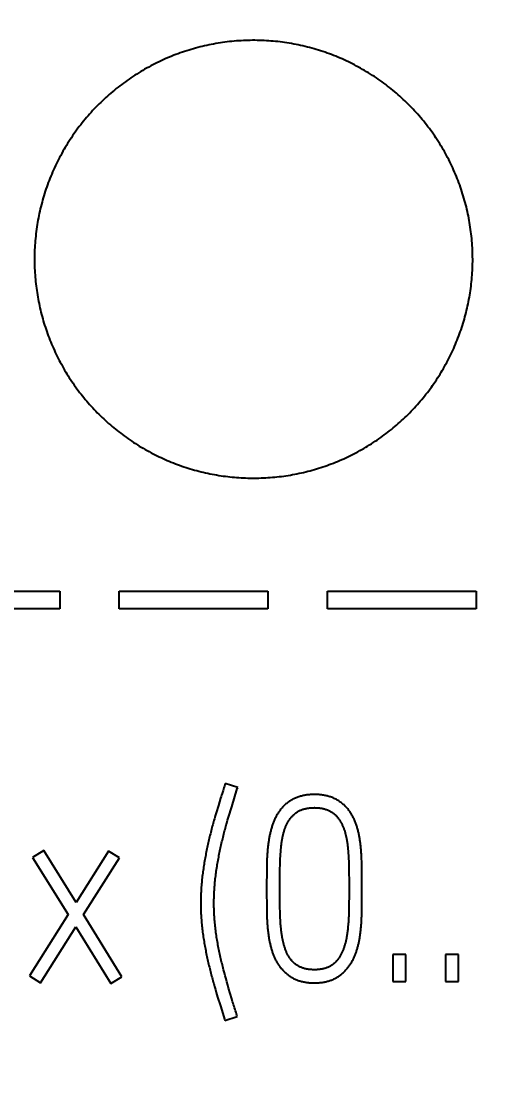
# Model space of a CAD drawing. Extents: x 0 to 420, y 0 to 297.
# Drawn here: x 121.36 to 125.72, y 157.36 to 167.11 of the extents above; entities that cross this region are included whole.
import ezdxf
from ezdxf.enums import TextEntityAlignment as Align

# ---------------------------------------------------------------- set-up
doc = ezdxf.new("R2010")
doc.units = 0
doc.header["$LTSCALE"] = 23.1
for name, color, linetype in [('10000_FRONT', 7, 'CONTINUOUS'), ('10100_DIM_FRONT', 7, 'CONTINUOUS'), ('10500_FRONT_LABELING', 7, 'CONTINUOUS')]:
    doc.layers.add(name, color=color, linetype=linetype)
doc.dimstyles.get("Standard").update_dxf_attribs({"dimtxt": 2.5, "dimasz": 2.5, "dimexe": 1.25, "dimexo": 0.625, "dimtad": 1, "dimcen": 2.5, "dimazin": 3, "dimtfac": 1, "dimtmove": 0, "dimatfit": 3})

# ---------------------------------------------------------------- blocks, each defined once
blk = doc.blocks.new('*D1')
at = {"layer": '10100_DIM_FRONT', "linetype": 'CONTINUOUS'}
for p, q in [((110.808052, 190.739389), (110.808052, 134.086548)), ((146.308052, 190.739389), (146.308052, 134.086548)), ((110.808052, 136.086548), (128.558052, 136.086548)), ((146.308052, 136.086548), (128.558052, 136.086548))]:
    blk.add_line(p, q, dxfattribs=at)
for points in [[(114.308052, 136.586548), (110.808052, 136.086548), (114.308052, 135.586548)], [(142.808052, 135.586548), (146.308052, 136.086548), (142.808052, 136.586548)]]:
    blk.add_solid(points, dxfattribs=at)
blk.add_text('35,5', height=3.5, dxfattribs=at).set_placement((124.727394, 136.961548), (134.227394, 136.961548), align=Align.FIT)

msp = doc.modelspace()

# ---------------------------------------------------------------- linework, layer by layer
at = {"layer": '10000_FRONT', "color": 7, "linetype": 'CONTINUOUS'}
for p, q in [((120.3504, 161.9064), (121.7088, 161.9064)), ((121.7088, 161.9064), (121.7088, 161.7461)), ((122.2511, 161.7461), (122.2511, 161.9064)), ((122.2511, 161.9064), (123.6096, 161.9064)), ((123.6096, 161.9064), (123.6096, 161.7461)), ((124.1518, 161.7461), (124.1518, 161.9064)), ((124.1518, 161.9064), (125.5103, 161.9064)), ((125.5103, 161.9064), (125.5103, 161.7461)), ((121.7088, 161.7461), (120.3504, 161.7461)), ((123.6096, 161.7461), (122.2511, 161.7461)), ((125.5103, 161.7461), (124.1518, 161.7461))]:
    msp.add_line(p, q, dxfattribs=at)
for points in [[(125.4781, 164.9404), (125.4779, 164.9615), (125.4776, 164.9827), (125.4771, 165.0037), (125.4763, 165.0248), (125.4753, 165.0458), (125.474, 165.0667), (125.4726, 165.0877), (125.4709, 165.1086), (125.4691, 165.1294), (125.467, 165.1502), (125.4647, 165.171), (125.4622, 165.1918), (125.4594, 165.2125), (125.4565, 165.2332), (125.4533, 165.2538), (125.45, 165.2744), (125.4464, 165.295), (125.4426, 165.3155), (125.4385, 165.336), (125.4343, 165.3564), (125.4299, 165.3768), (125.4252, 165.3972), (125.4203, 165.4176), (125.4152, 165.4379), (125.4099, 165.4582), (125.4044, 165.4784), (125.3986, 165.4986), (125.3926, 165.5187), (125.3864, 165.5389), (125.38, 165.559), (125.3734, 165.579), (125.3665, 165.599), (125.3594, 165.619), (125.3522, 165.6388), (125.3447, 165.6585), (125.337, 165.6782), (125.3291, 165.6977), (125.3211, 165.7171), (125.3128, 165.7364), (125.3044, 165.7556), (125.2957, 165.7747), (125.2869, 165.7937), (125.2778, 165.8126), (125.2686, 165.8313), (125.2592, 165.85), (125.2496, 165.8685), (125.2398, 165.887), (125.2298, 165.9054), (125.2197, 165.9236), (125.2093, 165.9417), (125.1987, 165.9598), (125.188, 165.9777), (125.1771, 165.9955), (125.1659, 166.0133), (125.1546, 166.0309), (125.1431, 166.0484), (125.1314, 166.0658), (125.1195, 166.0831), (125.1074, 166.1002), (125.0951, 166.1173), (125.0826, 166.1343), (125.0699, 166.1512), (125.0571, 166.1679), (125.044, 166.1846), (125.0307, 166.2011), (125.0173, 166.2174), (125.0037, 166.2336), (124.99, 166.2496), (124.9761, 166.2655), (124.9621, 166.2812), (124.9479, 166.2967), (124.9336, 166.312), (124.9191, 166.3272), (124.9045, 166.3423), (124.8897, 166.3571), (124.8748, 166.3718), (124.8598, 166.3864), (124.8446, 166.4007), (124.8293, 166.4149), (124.8138, 166.429), (124.7981, 166.4429), (124.7824, 166.4566), (124.7664, 166.4702), (124.7504, 166.4835), (124.7341, 166.4968), (124.7178, 166.5098), (124.7013, 166.5227), (124.6846, 166.5355), (124.6678, 166.548), (124.6509, 166.5604), (124.6338, 166.5727), (124.6165, 166.5848), (124.5991, 166.5967), (124.5816, 166.6084), (124.5639, 166.62), (124.546, 166.6314), (124.528, 166.6426), (124.5099, 166.6536), (124.4918, 166.6644), (124.4735, 166.675), (124.4551, 166.6854), (124.4367, 166.6956), (124.4182, 166.7056), (124.3996, 166.7154), (124.3809, 166.725), (124.3621, 166.7344), (124.3432, 166.7435), (124.3243, 166.7525), (124.3053, 166.7613), (124.2862, 166.7699), (124.267, 166.7782), (124.2477, 166.7864), (124.2283, 166.7943), (124.2089, 166.8021), (124.1894, 166.8096), (124.1698, 166.817), (124.1501, 166.8241), (124.1303, 166.8311), (124.1105, 166.8378), (124.0905, 166.8443), (124.0705, 166.8507), (124.0504, 166.8568), (124.0302, 166.8627), (124.0099, 166.8684), (123.9895, 166.8739), (123.9691, 166.8792), (123.9486, 166.8843), (123.9279, 166.8891), (123.9072, 166.8938), (123.8865, 166.8982), (123.8657, 166.9025), (123.845, 166.9064), (123.8242, 166.9102), (123.8034, 166.9137), (123.7826, 166.917), (123.7618, 166.9201), (123.741, 166.923), (123.7202, 166.9256), (123.6993, 166.9281), (123.6785, 166.9303), (123.6576, 166.9323), (123.6367, 166.934), (123.6159, 166.9356), (123.595, 166.9369), (123.5741, 166.9381), (123.5531, 166.939), (123.5322, 166.9396), (123.5113, 166.9401), (123.4903, 166.9404), (123.4694, 166.9404), (123.4484, 166.9402), (123.4274, 166.9398), (123.4064, 166.9391), (123.3854, 166.9383), (123.3644, 166.9372), (123.3434, 166.9359), (123.3223, 166.9343), (123.3013, 166.9326), (123.2802, 166.9306), (123.2591, 166.9284), (123.2381, 166.926), (123.217, 166.9233), (123.196, 166.9204), (123.1751, 166.9173), (123.1542, 166.914), (123.1335, 166.9105), (123.1127, 166.9067), (123.0921, 166.9028), (123.0715, 166.8986), (123.0509, 166.8942), (123.0305, 166.8897), (123.01, 166.8849), (122.9897, 166.8798), (122.9694, 166.8746), (122.9492, 166.8692), (122.929, 166.8635), (122.9089, 166.8577), (122.8889, 166.8516), (122.8689, 166.8454), (122.849, 166.8389), (122.8292, 166.8322), (122.8094, 166.8253), (122.7896, 166.8182), (122.77, 166.8108), (122.7504, 166.8033), (122.7308, 166.7956), (122.7114, 166.7876), (122.692, 166.7794), (122.6726, 166.771), (122.6533, 166.7624), (122.6341, 166.7536), (122.6149, 166.7445), (122.5959, 166.7353), (122.5769, 166.7258), (122.558, 166.7162), (122.5393, 166.7064), (122.5207, 166.6964), (122.5023, 166.6862), (122.484, 166.6758)], [(122.484, 166.6758), (122.4658, 166.6653), (122.4477, 166.6545), (122.4298, 166.6436), (122.412, 166.6326), (122.3943, 166.6213), (122.3768, 166.6099), (122.3593, 166.5982), (122.342, 166.5864), (122.3249, 166.5745), (122.3079, 166.5623), (122.291, 166.55), (122.2742, 166.5375), (122.2575, 166.5248), (122.241, 166.5119), (122.2246, 166.4989), (122.2084, 166.4857), (122.1922, 166.4723), (122.1762, 166.4587), (122.1603, 166.445), (122.1446, 166.431), (122.129, 166.4169), (122.1135, 166.4026), (122.0982, 166.3881), (122.0829, 166.3735), (122.0679, 166.3586), (122.0529, 166.3436), (122.0381, 166.3284), (122.0235, 166.3131), (122.0091, 166.2977), (121.9949, 166.2821), (121.9809, 166.2664), (121.967, 166.2506), (121.9533, 166.2346), (121.9398, 166.2185), (121.9265, 166.2023), (121.9134, 166.186), (121.9004, 166.1696), (121.8876, 166.153), (121.875, 166.1363), (121.8626, 166.1195), (121.8504, 166.1025), (121.8383, 166.0855), (121.8264, 166.0683), (121.8147, 166.0509), (121.8032, 166.0335), (121.7919, 166.0159), (121.7807, 165.9982), (121.7697, 165.9804), (121.7589, 165.9624), (121.7483, 165.9444), (121.7378, 165.9262), (121.7276, 165.9078), (121.7175, 165.8894), (121.7076, 165.8708), (121.6979, 165.8521), (121.6884, 165.8332), (121.6791, 165.8143), (121.6699, 165.7952), (121.661, 165.776), (121.6522, 165.7567), (121.6437, 165.7374), (121.6354, 165.718), (121.6274, 165.6986), (121.6195, 165.6791), (121.6118, 165.6596), (121.6044, 165.64), (121.5972, 165.6203), (121.5902, 165.6005), (121.5834, 165.5808), (121.5768, 165.5609), (121.5704, 165.541), (121.5642, 165.521), (121.5583, 165.501), (121.5525, 165.4809), (121.547, 165.4608), (121.5416, 165.4406), (121.5365, 165.4203), (121.5316, 165.4), (121.5269, 165.3797), (121.5224, 165.3592), (121.5181, 165.3387), (121.5141, 165.3182), (121.5102, 165.2976), (121.5066, 165.2769), (121.5031, 165.2562), (121.4999, 165.2354), (121.4969, 165.2145), (121.4941, 165.1936), (121.4916, 165.1726), (121.4892, 165.1516), (121.4871, 165.1305), (121.4852, 165.1095), (121.4835, 165.0884), (121.4821, 165.0673), (121.4808, 165.0461), (121.4798, 165.025), (121.4791, 165.0039), (121.4785, 164.9827), (121.4782, 164.9616), (121.4781, 164.9404)], [(121.4781, 164.9404), (121.4782, 164.9198), (121.4785, 164.8992), (121.479, 164.8787), (121.4798, 164.8582), (121.4807, 164.8377), (121.4819, 164.8173), (121.4832, 164.7969), (121.4848, 164.7765), (121.4866, 164.7562), (121.4886, 164.7359), (121.4907, 164.7157), (121.4931, 164.6955), (121.4957, 164.6753), (121.4985, 164.6551), (121.5015, 164.635), (121.5047, 164.6149), (121.5081, 164.5949), (121.5117, 164.5749), (121.5156, 164.5549), (121.5196, 164.535), (121.5238, 164.5151), (121.5282, 164.4952), (121.5329, 164.4754), (121.5377, 164.4556), (121.5427, 164.4358), (121.548, 164.4161), (121.5534, 164.3964), (121.5591, 164.3767), (121.565, 164.3571), (121.5711, 164.3375), (121.5774, 164.3179), (121.5839, 164.2984), (121.5906, 164.2789), (121.5975, 164.2595), (121.6046, 164.2402), (121.6119, 164.221), (121.6194, 164.2019), (121.6271, 164.1829), (121.6349, 164.164), (121.643, 164.1452), (121.6512, 164.1265), (121.6596, 164.1079), (121.6682, 164.0894), (121.6769, 164.071), (121.6859, 164.0527), (121.695, 164.0345), (121.7043, 164.0164), (121.7138, 163.9984), (121.7235, 163.9805), (121.7334, 163.9627), (121.7434, 163.945), (121.7536, 163.9274), (121.764, 163.9099), (121.7746, 163.8925), (121.7853, 163.8752), (121.7963, 163.858), (121.8074, 163.8409), (121.8187, 163.8239), (121.8302, 163.807), (121.8419, 163.7902), (121.8537, 163.7736), (121.8657, 163.757), (121.878, 163.7405), (121.8904, 163.7241), (121.903, 163.7078), (121.9158, 163.6916), (121.9287, 163.6756), (121.9419, 163.6597), (121.9551, 163.644), (121.9685, 163.6284), (121.982, 163.613), (121.9957, 163.5977), (122.0095, 163.5826), (122.0235, 163.5677), (122.0376, 163.5529), (122.0518, 163.5383), (122.0662, 163.5238), (122.0807, 163.5095), (122.0954, 163.4953), (122.1102, 163.4813), (122.1251, 163.4675), (122.1401, 163.4538), (122.1553, 163.4402), (122.1707, 163.4268), (122.1862, 163.4136), (122.2018, 163.4005), (122.2175, 163.3876), (122.2334, 163.3748), (122.2495, 163.3622), (122.2656, 163.3498), (122.282, 163.3375), (122.2984, 163.3253), (122.315, 163.3133), (122.3317, 163.3015), (122.3486, 163.2898), (122.3656, 163.2783), (122.3828, 163.267), (122.4001, 163.2558), (122.4175, 163.2448), (122.4351, 163.2339), (122.4527, 163.2232), (122.4705, 163.2128), (122.4883, 163.2025), (122.5062, 163.1924), (122.5242, 163.1826), (122.5423, 163.1729), (122.5604, 163.1634), (122.5786, 163.1541), (122.5969, 163.145), (122.6153, 163.1361), (122.6337, 163.1274), (122.6523, 163.1188), (122.6709, 163.1105), (122.6896, 163.1024), (122.7084, 163.0944), (122.7272, 163.0867), (122.7461, 163.0791), (122.7652, 163.0718), (122.7842, 163.0646), (122.8034, 163.0576), (122.8227, 163.0508), (122.842, 163.0442), (122.8614, 163.0378), (122.8809, 163.0316), (122.9004, 163.0256), (122.9201, 163.0198), (122.9398, 163.0142), (122.9596, 163.0087), (122.9795, 163.0035), (122.9995, 162.9985), (123.0195, 162.9937), (123.0397, 162.989), (123.0599, 162.9846), (123.0801, 162.9804), (123.1003, 162.9764), (123.1205, 162.9726), (123.1408, 162.969), (123.161, 162.9657), (123.1813, 162.9626), (123.2016, 162.9596), (123.2218, 162.9569), (123.2421, 162.9544), (123.2624, 162.9521), (123.2827, 162.95), (123.3031, 162.9481), (123.3234, 162.9464), (123.3438, 162.9449), (123.3641, 162.9437), (123.3845, 162.9426), (123.4049, 162.9417), (123.4252, 162.9411), (123.4456, 162.9407), (123.466, 162.9404), (123.4865, 162.9404), (123.5069, 162.9406), (123.5273, 162.941), (123.5478, 162.9416), (123.5683, 162.9424), (123.5887, 162.9434), (123.6092, 162.9447), (123.6297, 162.9461), (123.6502, 162.9478), (123.6707, 162.9497), (123.6912, 162.9518), (123.7118, 162.9541), (123.7323, 162.9566), (123.7528, 162.9593), (123.7732, 162.9623), (123.7935, 162.9654), (123.8138, 162.9688), (123.834, 162.9723), (123.8541, 162.9761), (123.8742, 162.98), (123.8943, 162.9842), (123.9143, 162.9885), (123.9342, 162.9931), (123.954, 162.9979), (123.9738, 163.0028), (123.9936, 163.008), (124.0132, 163.0133), (124.0329, 163.0189), (124.0524, 163.0246), (124.0719, 163.0306), (124.0914, 163.0368), (124.1108, 163.0431), (124.1301, 163.0497), (124.1494, 163.0564), (124.1686, 163.0634), (124.1877, 163.0705), (124.2068, 163.0779), (124.2258, 163.0854), (124.2448, 163.0932), (124.2637, 163.1012), (124.2825, 163.1093), (124.3013, 163.1177), (124.3201, 163.1263), (124.3387, 163.1351), (124.3573, 163.144), (124.3758, 163.1532)], [(124.3758, 163.1532), (124.3942, 163.1626), (124.4125, 163.1721), (124.4306, 163.1818), (124.4486, 163.1917), (124.4665, 163.2017), (124.4842, 163.2119), (124.5019, 163.2223), (124.5194, 163.2329), (124.5368, 163.2436), (124.554, 163.2545), (124.5712, 163.2656), (124.5882, 163.2768), (124.6051, 163.2882), (124.6219, 163.2998), (124.6386, 163.3115), (124.6551, 163.3234), (124.6715, 163.3355), (124.6878, 163.3477), (124.704, 163.3601), (124.72, 163.3727), (124.7359, 163.3855), (124.7517, 163.3984), (124.7674, 163.4115), (124.783, 163.4247), (124.7984, 163.4381), (124.8137, 163.4517), (124.8289, 163.4655), (124.844, 163.4795), (124.8589, 163.4936), (124.8737, 163.5079), (124.8884, 163.5223), (124.903, 163.537), (124.9174, 163.5517), (124.9316, 163.5666), (124.9456, 163.5817), (124.9595, 163.5968), (124.9732, 163.6121), (124.9867, 163.6275), (125.0001, 163.643), (125.0133, 163.6586), (125.0263, 163.6744), (125.0391, 163.6902), (125.0518, 163.7062), (125.0643, 163.7223), (125.0766, 163.7385), (125.0888, 163.7549), (125.1008, 163.7713), (125.1126, 163.7879), (125.1242, 163.8046), (125.1357, 163.8214), (125.147, 163.8383), (125.1582, 163.8554), (125.1691, 163.8725), (125.1799, 163.8898), (125.1906, 163.9072), (125.201, 163.9248), (125.2113, 163.9424), (125.2214, 163.9602), (125.2313, 163.9781), (125.2411, 163.9961), (125.2507, 164.0142), (125.2601, 164.0324), (125.2694, 164.0508), (125.2784, 164.0693), (125.2873, 164.0879), (125.296, 164.1066), (125.3045, 164.1254), (125.3127, 164.1442), (125.3208, 164.163), (125.3287, 164.182), (125.3363, 164.2009), (125.3438, 164.22), (125.3511, 164.2391), (125.3581, 164.2582), (125.365, 164.2774), (125.3716, 164.2967), (125.3781, 164.316), (125.3843, 164.3354), (125.3904, 164.3548), (125.3962, 164.3743), (125.4019, 164.3938), (125.4074, 164.4134), (125.4126, 164.4331), (125.4177, 164.4528), (125.4226, 164.4726), (125.4272, 164.4924), (125.4317, 164.5123), (125.436, 164.5322), (125.44, 164.5522), (125.4439, 164.5722), (125.4475, 164.5923), (125.451, 164.6125), (125.4543, 164.6327), (125.4573, 164.653), (125.4602, 164.6733), (125.4628, 164.6937), (125.4652, 164.7141), (125.4675, 164.7346), (125.4695, 164.7552), (125.4713, 164.7757), (125.4729, 164.7962), (125.4743, 164.8168), (125.4754, 164.8374), (125.4764, 164.8579), (125.4771, 164.8785), (125.4776, 164.8991), (125.478, 164.9198), (125.4781, 164.9404)]]:
    msp.add_lwpolyline(points, dxfattribs=at)
at = {"layer": '10500_FRONT_LABELING', "color": 7, "linetype": 'CONTINUOUS'}
for p, q in [((123.2178, 160.1489), (123.2154, 160.1394)), ((123.3333, 160.1135), (123.2178, 160.1489)), ((123.2785, 159.9384), (123.3286, 160.1041)), ((123.3286, 160.1041), (123.3333, 160.1135)), ((123.1571, 159.9496), (123.1365, 159.8818)), ((123.2701, 159.9108), (123.2785, 159.9384)), ((123.1365, 159.8818), (123.1283, 159.8546)), ((123.2413, 159.8141), (123.2494, 159.8418)), ((123.2494, 159.8418), (123.2577, 159.8694)), ((123.2577, 159.8694), (123.2701, 159.9108)), ((123.2333, 159.7865), (123.2413, 159.8141)), ((121.5626, 159.5382), (121.4612, 159.4745)), ((121.8573, 159.0642), (121.5626, 159.5382)), ((122.1544, 159.5335), (121.8573, 159.0642)), ((122.2534, 159.4698), (122.1544, 159.5335)), ((123.7255, 159.523), (123.7266, 159.5361)), ((123.7266, 159.5361), (123.7277, 159.5492)), ((124.3379, 159.565), (124.3392, 159.5518)), ((124.3392, 159.5518), (124.3404, 159.5387)), ((124.3404, 159.5387), (124.3415, 159.5255)), ((121.4612, 159.4745), (121.7866, 158.9534)), ((121.9257, 158.9534), (122.2534, 159.4698)), ((123.6, 159.4439), (123.5996, 159.4272)), ((123.6006, 159.4607), (123.6, 159.4439)), ((123.7205, 159.4311), (123.721, 159.4442)), ((123.721, 159.4442), (123.7215, 159.4574)), ((123.7215, 159.4574), (123.7221, 159.4705)), ((123.7221, 159.4705), (123.7228, 159.4836)), ((123.7228, 159.4836), (123.7236, 159.4967)), ((123.7236, 159.4967), (123.7245, 159.5099)), ((123.7245, 159.5099), (123.7255, 159.523)), ((124.3415, 159.5255), (124.3425, 159.5123)), ((124.3425, 159.5123), (124.3434, 159.4991)), ((124.3434, 159.4991), (124.3442, 159.4859)), ((124.3442, 159.4859), (124.3449, 159.4727)), ((124.3449, 159.4727), (124.3456, 159.4595)), ((124.3456, 159.4595), (124.3461, 159.4462)), ((124.3461, 159.4462), (124.3466, 159.433)), ((124.4643, 159.4582), (124.4637, 159.4748)), ((124.4648, 159.4416), (124.4643, 159.4582)), ((124.4653, 159.4251), (124.4648, 159.4416)), ((123.5987, 159.3769), (123.5979, 159.3099)), ((123.5992, 159.4104), (123.5987, 159.3769)), ((123.5996, 159.4272), (123.5992, 159.4104)), ((123.7183, 159.3194), (123.7188, 159.3522)), ((123.7188, 159.3522), (123.7192, 159.3785)), ((123.7192, 159.3785), (123.7196, 159.3982)), ((123.7196, 159.3982), (123.7201, 159.418)), ((123.7201, 159.418), (123.7205, 159.4311)), ((124.3466, 159.433), (124.3472, 159.4131)), ((124.3472, 159.4131), (124.3477, 159.3932)), ((124.3477, 159.3932), (124.3481, 159.3734)), ((124.3481, 159.3734), (124.3485, 159.3468)), ((124.3485, 159.3468), (124.3489, 159.3137)), ((124.4658, 159.4002), (124.4653, 159.4251)), ((124.4663, 159.367), (124.4658, 159.4002)), ((124.4671, 159.2923), (124.4663, 159.367)), ((123.5975, 159.2513), (123.5974, 159.1751)), ((123.5979, 159.3099), (123.5975, 159.2513)), ((123.7177, 159.2339), (123.7178, 159.2602)), ((123.7178, 159.2602), (123.718, 159.2865)), ((123.718, 159.2865), (123.7183, 159.3194)), ((124.3489, 159.3137), (124.3492, 159.2872)), ((124.3492, 159.2872), (124.3494, 159.2607)), ((124.3494, 159.2607), (124.3495, 159.2341)), ((124.4674, 159.2342), (124.4671, 159.2923)), ((123.5974, 159.1751), (123.5975, 159.1205)), ((123.7176, 159.201), (123.7177, 159.2339)), ((123.7177, 159.148), (123.7176, 159.201)), ((123.7178, 159.121), (123.7177, 159.148)), ((124.3495, 159.1547), (124.3494, 159.1275)), ((124.3495, 159.2341), (124.3495, 159.2076)), ((124.3495, 159.2076), (124.3495, 159.1547)), ((124.4673, 159.1279), (124.4674, 159.201)), ((124.4674, 159.201), (124.4674, 159.2342)), ((123.5975, 159.1205), (123.5979, 159.0659)), ((123.5979, 159.0659), (123.5986, 159.0036)), ((123.718, 159.094), (123.7178, 159.121)), ((123.7183, 159.0669), (123.718, 159.094)), ((123.7187, 159.0332), (123.7183, 159.0669)), ((124.349, 159.0732), (124.3486, 159.0392)), ((124.3492, 159.1004), (124.349, 159.0732)), ((124.3494, 159.1275), (124.3492, 159.1004)), ((124.4663, 159.0101), (124.467, 159.0729)), ((124.467, 159.0729), (124.4673, 159.1279)), ((121.7866, 158.9534), (121.4329, 158.3923)), ((122.277, 158.3852), (121.9257, 158.9534)), ((123.5986, 159.0036), (123.5991, 158.9724)), ((123.5991, 158.9724), (123.5996, 158.9491)), ((123.5996, 158.9491), (123.6, 158.9335)), ((123.7191, 159.0062), (123.7187, 159.0332)), ((123.7195, 158.9859), (123.7191, 159.0062)), ((123.72, 158.9657), (123.7195, 158.9859)), ((124.3467, 158.951), (124.3462, 158.9374)), ((124.3478, 158.9917), (124.3473, 158.9714)), ((124.3481, 159.0121), (124.3478, 158.9917)), ((124.3486, 159.0392), (124.3481, 159.0121)), ((124.4649, 158.9395), (124.4653, 158.9552)), ((124.4653, 158.9552), (124.4658, 158.9787)), ((124.4658, 158.9787), (124.4663, 159.0101)), ((123.6, 158.9335), (123.6006, 158.9179)), ((123.6006, 158.9179), (123.6012, 158.9024)), ((123.7212, 158.9319), (123.7207, 158.9454)), ((123.7218, 158.9184), (123.7212, 158.9319)), ((123.7225, 158.905), (123.7218, 158.9184)), ((123.7233, 158.8915), (123.7225, 158.905)), ((123.7243, 158.878), (123.7233, 158.8915)), ((123.7253, 158.8646), (123.7243, 158.878)), ((123.7265, 158.8511), (123.7253, 158.8646)), ((123.7277, 158.8377), (123.7265, 158.8511)), ((124.3411, 158.8561), (124.3399, 158.8426)), ((124.3423, 158.8697), (124.3411, 158.8561)), ((124.3433, 158.8832), (124.3423, 158.8697)), ((124.3442, 158.8968), (124.3433, 158.8832)), ((124.3449, 158.9103), (124.3442, 158.8968)), ((124.3456, 158.9239), (124.3449, 158.9103)), ((124.3462, 158.9374), (124.3456, 158.9239)), ((124.4645, 158.9238), (124.4649, 158.9395)), ((121.5343, 158.3286), (121.8549, 158.8403)), ((121.8549, 158.8403), (122.1756, 158.3239)), ((123.7291, 158.8242), (123.7277, 158.8377)), ((124.748, 158.588), (124.748, 158.3404)), ((124.8683, 158.588), (124.748, 158.588)), ((124.8683, 158.3404), (124.8683, 158.588)), ((125.229, 158.588), (125.229, 158.3404)), ((125.3493, 158.588), (125.229, 158.588)), ((125.3493, 158.3404), (125.3493, 158.588)), ((121.4329, 158.3923), (121.5343, 158.3286)), ((122.1756, 158.3239), (122.277, 158.3852)), ((123.2115, 158.4209), (123.2042, 158.449)), ((123.2189, 158.3929), (123.2115, 158.4209)), ((123.2265, 158.3649), (123.2189, 158.3929)), ((123.2342, 158.337), (123.2265, 158.3649)), ((123.1298, 158.2675), (123.1379, 158.2403)), ((123.242, 158.3091), (123.2342, 158.337)), ((123.25, 158.2812), (123.242, 158.3091)), ((123.2787, 158.1838), (123.25, 158.2812)), ((124.748, 158.3404), (124.8683, 158.3404)), ((125.229, 158.3404), (125.3493, 158.3404)), ((123.1379, 158.2403), (123.1502, 158.1995)), ((123.1502, 158.1995), (123.1751, 158.1181)), ((123.287, 158.156), (123.2787, 158.1838)), ((123.1751, 158.1181), (123.1961, 158.0503)), ((123.1961, 158.0503), (123.2131, 157.9961)), ((123.2131, 157.9961), (123.2154, 157.9844)), ((123.2154, 157.9844), (123.3286, 158.0221)), ((123.3286, 158.0221), (123.3262, 158.0315))]:
    msp.add_line(p, q, dxfattribs=at)
for points in [[(123.2154, 160.1394), (123.2118, 160.1257), (123.2078, 160.1121), (123.2036, 160.0985), (123.1993, 160.085), (123.1904, 160.0581)], [(123.1904, 160.0581), (123.1861, 160.0446), (123.1818, 160.031), (123.1776, 160.0175), (123.1571, 159.9496)], [(124.4637, 159.4748), (124.4633, 159.483), (124.4629, 159.4913), (124.4625, 159.4996), (124.462, 159.5079), (124.4614, 159.5161), (124.4609, 159.5244), (124.4603, 159.5326), (124.4596, 159.5409), (124.4589, 159.5491), (124.4582, 159.5574), (124.4574, 159.5656), (124.4566, 159.5739), (124.4557, 159.5821), (124.4548, 159.5904), (124.4538, 159.5986), (124.4528, 159.6068), (124.4517, 159.615), (124.4506, 159.6233), (124.4494, 159.6315), (124.4482, 159.6397), (124.4469, 159.6479), (124.4455, 159.6561), (124.444, 159.6643), (124.4425, 159.6725), (124.4409, 159.6807), (124.4392, 159.6888), (124.4374, 159.697), (124.4356, 159.7052), (124.4336, 159.7133), (124.4315, 159.7215), (124.4294, 159.7296), (124.4271, 159.7378), (124.4248, 159.7459), (124.4224, 159.7539), (124.4198, 159.762), (124.4172, 159.77), (124.4145, 159.778), (124.4117, 159.7859), (124.4088, 159.7938), (124.4057, 159.8016), (124.4026, 159.8094), (124.3993, 159.8171), (124.3958, 159.8248), (124.3923, 159.8324), (124.3886, 159.84), (124.3847, 159.8475), (124.3807, 159.8549), (124.3765, 159.8622), (124.3722, 159.8695), (124.3677, 159.8767), (124.363, 159.8838), (124.3583, 159.8908), (124.3534, 159.8976), (124.3484, 159.9043), (124.3432, 159.911), (124.3379, 159.9175), (124.3325, 159.9239), (124.327, 159.9302), (124.3213, 159.9363), (124.3155, 159.9424), (124.3096, 159.9483), (124.3035, 159.954), (124.2972, 159.9597), (124.2908, 159.9652), (124.2843, 159.9706), (124.2776, 159.9759), (124.2708, 159.9809), (124.2638, 159.9858), (124.2568, 159.9905), (124.2497, 159.9951), (124.2425, 159.9994), (124.2352, 160.0035), (124.2278, 160.0074), (124.2203, 160.0112), (124.2127, 160.0147), (124.205, 160.0181), (124.1972, 160.0213), (124.1894, 160.0243), (124.1814, 160.0271), (124.1734, 160.0297), (124.1653, 160.0322), (124.1571, 160.0345), (124.1488, 160.0367), (124.1406, 160.0386), (124.1323, 160.0404), (124.124, 160.042), (124.1157, 160.0435), (124.1074, 160.0447), (124.0991, 160.0459), (124.0907, 160.0468), (124.0824, 160.0477), (124.074, 160.0484), (124.0656, 160.0489), (124.0572, 160.0493), (124.0488, 160.0496), (124.0403, 160.0498), (124.0319, 160.0498), (124.0234, 160.0497), (124.015, 160.0495), (124.0065, 160.0492), (123.998, 160.0487), (123.9896, 160.0481), (123.9812, 160.0473), (123.9728, 160.0464), (123.9645, 160.0454), (123.9561, 160.0442), (123.9479, 160.0429), (123.9397, 160.0414), (123.9315, 160.0397), (123.9233, 160.0379), (123.9152, 160.0359), (123.9071, 160.0337), (123.8991, 160.0314), (123.8911, 160.0289), (123.8831, 160.0262), (123.8752, 160.0233), (123.8674, 160.0202), (123.8596, 160.017), (123.8518, 160.0135), (123.8441, 160.0098), (123.8365, 160.0059), (123.8291, 160.0019), (123.8218, 159.9977), (123.8146, 159.9933), (123.8075, 159.9887), (123.8006, 159.9839), (123.7938, 159.979), (123.7871, 159.9739), (123.7805, 159.9687), (123.774, 159.9633), (123.7677, 159.9577), (123.7615, 159.952), (123.7553, 159.9461), (123.7494, 159.94), (123.7435, 159.9338), (123.7378, 159.9276), (123.7323, 159.9212), (123.7269, 159.9147), (123.7217, 159.9081), (123.7165, 159.9014), (123.7116, 159.8946), (123.7067, 159.8877), (123.702, 159.8807), (123.6975, 159.8736), (123.693, 159.8664), (123.6888, 159.859), (123.6847, 159.8516), (123.6807, 159.8441), (123.6769, 159.8365), (123.6732, 159.8289), (123.6697, 159.8212), (123.6664, 159.8135), (123.6631, 159.8058), (123.66, 159.798), (123.657, 159.7901), (123.6541, 159.7823), (123.6513, 159.7744), (123.6487, 159.7664), (123.6461, 159.7585), (123.6436, 159.7505), (123.6412, 159.7424), (123.6388, 159.7344), (123.6366, 159.7263), (123.6344, 159.7182), (123.6323, 159.7101), (123.6303, 159.7019)], [(123.7277, 159.5492), (123.729, 159.5623), (123.7297, 159.5689), (123.7304, 159.5754), (123.7311, 159.582), (123.7319, 159.5885), (123.7327, 159.595), (123.7335, 159.6016), (123.7344, 159.6081), (123.7354, 159.6146), (123.7363, 159.6212), (123.7374, 159.6277), (123.7384, 159.6341), (123.7396, 159.6406), (123.7407, 159.6471), (123.742, 159.6535), (123.7433, 159.6599), (123.7446, 159.6663), (123.7461, 159.6727), (123.7475, 159.6791), (123.7491, 159.6854), (123.7507, 159.6917), (123.7523, 159.6981), (123.7541, 159.7043), (123.7559, 159.7106), (123.7577, 159.7169), (123.7597, 159.7231), (123.7617, 159.7293), (123.7638, 159.7355), (123.766, 159.7417), (123.7682, 159.7478), (123.7706, 159.7539), (123.7731, 159.76), (123.7757, 159.766), (123.7784, 159.772), (123.7812, 159.778), (123.7842, 159.7839), (123.7872, 159.7898), (123.7905, 159.7956), (123.7938, 159.8014), (123.7973, 159.8071), (123.8009, 159.8128), (123.8046, 159.8183), (123.8084, 159.8238), (123.8123, 159.8291), (123.8164, 159.8344), (123.8205, 159.8396), (123.8248, 159.8447), (123.8292, 159.8497), (123.8338, 159.8546), (123.8384, 159.8594), (123.8432, 159.8641), (123.8481, 159.8686), (123.8532, 159.873), (123.8583, 159.8773), (123.8635, 159.8814), (123.8689, 159.8854), (123.8744, 159.8891), (123.8799, 159.8927), (123.8856, 159.8962), (123.8915, 159.8994), (123.8974, 159.9025), (123.9035, 159.9053), (123.9097, 159.908), (123.9159, 159.9105), (123.9222, 159.9128), (123.9285, 159.9149), (123.9349, 159.9168), (123.9413, 159.9186), (123.9478, 159.9202), (123.9542, 159.9217), (123.9608, 159.9231), (123.9673, 159.9243), (123.9739, 159.9253), (123.9805, 159.9263), (123.9872, 159.9271), (123.9939, 159.9278), (124.0005, 159.9284), (124.0072, 159.9288), (124.0139, 159.9292), (124.0205, 159.9294), (124.0272, 159.9295), (124.0338, 159.9296), (124.0405, 159.9295), (124.0471, 159.9294), (124.0537, 159.9291), (124.0604, 159.9287), (124.067, 159.9283), (124.0736, 159.9277), (124.0802, 159.927), (124.0867, 159.9261), (124.0933, 159.9252), (124.0999, 159.9241), (124.1064, 159.9228), (124.1129, 159.9215), (124.1195, 159.9199), (124.126, 159.9182), (124.1325, 159.9164), (124.1389, 159.9143), (124.1452, 159.9122), (124.1515, 159.9098), (124.1577, 159.9073), (124.1638, 159.9046), (124.1699, 159.9018), (124.1758, 159.8988), (124.1817, 159.8956), (124.1875, 159.8922), (124.1932, 159.8886), (124.1988, 159.8848), (124.2042, 159.8808), (124.2095, 159.8767), (124.2147, 159.8725), (124.2197, 159.8681), (124.2245, 159.8635), (124.2292, 159.8588), (124.2338, 159.8539), (124.2382, 159.8489), (124.2425, 159.8438), (124.2467, 159.8385), (124.2507, 159.8332), (124.2546, 159.8277), (124.2585, 159.8222), (124.2622, 159.8167), (124.2659, 159.8111), (124.2694, 159.8054), (124.2728, 159.7997), (124.2761, 159.7939), (124.2792, 159.7881), (124.2823, 159.7822), (124.2853, 159.7763), (124.2881, 159.7703), (124.2909, 159.7642), (124.2935, 159.7581), (124.2961, 159.7519), (124.2985, 159.7457), (124.3009, 159.7395), (124.3032, 159.7332), (124.3054, 159.7269), (124.3075, 159.7205), (124.3096, 159.7142), (124.3115, 159.7078), (124.3134, 159.7014), (124.3152, 159.695), (124.3169, 159.6885), (124.3186, 159.6821), (124.3202, 159.6757)], [(123.1283, 159.8546), (123.1243, 159.841), (123.1204, 159.8274), (123.1165, 159.8137), (123.1126, 159.8001), (123.1088, 159.7865), (123.105, 159.7728), (123.1013, 159.7591), (123.0977, 159.7454), (123.0941, 159.7317), (123.0905, 159.718), (123.087, 159.7042), (123.0836, 159.6905), (123.0802, 159.6767), (123.0768, 159.663), (123.0735, 159.6492), (123.0703, 159.6354), (123.0671, 159.6215), (123.064, 159.6077), (123.0609, 159.5938), (123.0579, 159.58), (123.0549, 159.5661), (123.052, 159.5522), (123.0491, 159.5383), (123.0464, 159.5244), (123.0436, 159.5104), (123.041, 159.4965), (123.0384, 159.4825), (123.0358, 159.4685), (123.0334, 159.4545), (123.0309, 159.4405), (123.0286, 159.4266), (123.0263, 159.4126), (123.024, 159.3986), (123.0219, 159.3846), (123.0198, 159.3706), (123.0178, 159.3566), (123.0158, 159.3426), (123.0139, 159.3286), (123.0121, 159.3146), (123.0104, 159.3005), (123.0088, 159.2865), (123.0073, 159.2725), (123.0059, 159.2585), (123.0046, 159.2444), (123.0033, 159.2304), (123.0022, 159.2164), (123.0012, 159.2023), (123.0003, 159.1883), (122.9994, 159.1742), (122.9987, 159.1602), (122.998, 159.1461), (122.9975, 159.132), (122.997, 159.118), (122.9967, 159.1039), (122.9964, 159.0898), (122.9962, 159.0757), (122.9961, 159.0616), (122.9961, 159.0476), (122.9962, 159.0335), (122.9964, 159.0194), (122.9967, 159.0053), (122.9971, 158.9911), (122.9976, 158.977), (122.9982, 158.9629), (122.9989, 158.9488), (122.9997, 158.9347), (123.0006, 158.9205), (123.0016, 158.9064), (123.0027, 158.8923), (123.0039, 158.8781), (123.0052, 158.864), (123.0067, 158.8498), (123.0082, 158.8357), (123.0098, 158.8215), (123.0116, 158.8073), (123.0134, 158.7932), (123.0153, 158.7791), (123.0173, 158.765), (123.0194, 158.7509), (123.0215, 158.7369), (123.0237, 158.7228), (123.026, 158.7088), (123.0284, 158.6948), (123.0308, 158.6808), (123.0333, 158.6668), (123.0358, 158.6528), (123.0384, 158.6389), (123.0411, 158.625), (123.0438, 158.611), (123.0466, 158.5971), (123.0495, 158.5833), (123.0524, 158.5694), (123.0554, 158.5555), (123.0584, 158.5417), (123.0615, 158.5279), (123.0647, 158.5141), (123.0679, 158.5003), (123.0712, 158.4865), (123.0745, 158.4727), (123.0779, 158.4589), (123.0813, 158.4452), (123.0847, 158.4315), (123.0883, 158.4177), (123.0918, 158.404), (123.0954, 158.3903), (123.099, 158.3766), (123.1027, 158.3629), (123.1065, 158.3493), (123.1103, 158.3356), (123.1141, 158.322), (123.118, 158.3083), (123.1219, 158.2947), (123.1298, 158.2675)], [(123.2042, 158.449), (123.1971, 158.4771), (123.1936, 158.4912), (123.1901, 158.5053), (123.1867, 158.5194), (123.1833, 158.5335), (123.18, 158.5476), (123.1767, 158.5617), (123.1735, 158.5759), (123.1704, 158.5901), (123.1673, 158.6043), (123.1644, 158.6185), (123.1614, 158.6327), (123.1586, 158.6469), (123.1559, 158.6611), (123.1532, 158.6754), (123.1506, 158.6896), (123.1481, 158.7038), (123.1457, 158.7181), (123.1433, 158.7323), (123.141, 158.7466), (123.1388, 158.7609), (123.1367, 158.7751), (123.1347, 158.7894), (123.1328, 158.8037), (123.131, 158.818), (123.1293, 158.8323), (123.1276, 158.8466), (123.1261, 158.8609), (123.1247, 158.8753), (123.1234, 158.8896), (123.1222, 158.9039), (123.1212, 158.9183), (123.1202, 158.9326), (123.1194, 158.947), (123.1186, 158.9614), (123.118, 158.9758), (123.1175, 158.9902), (123.117, 159.0046), (123.1167, 159.019), (123.1165, 159.0334), (123.1164, 159.0478), (123.1164, 159.0622), (123.1165, 159.0767), (123.1167, 159.0911), (123.117, 159.1056), (123.1174, 159.12), (123.1179, 159.1345), (123.1185, 159.149), (123.1192, 159.1635), (123.12, 159.178), (123.121, 159.1925), (123.122, 159.207), (123.1231, 159.2215), (123.1244, 159.2359), (123.1257, 159.2504), (123.1272, 159.2648), (123.1288, 159.2792), (123.1304, 159.2936), (123.1322, 159.3079), (123.134, 159.3223), (123.136, 159.3366), (123.138, 159.3509), (123.1401, 159.3651), (123.1423, 159.3794), (123.1445, 159.3936), (123.1469, 159.4078), (123.1493, 159.4221), (123.1517, 159.4362), (123.1542, 159.4504), (123.1568, 159.4646), (123.1595, 159.4787), (123.1622, 159.4929), (123.165, 159.507), (123.1679, 159.5211), (123.1708, 159.5352), (123.1738, 159.5492), (123.1768, 159.5633), (123.18, 159.5773), (123.1831, 159.5914), (123.1864, 159.6054), (123.1897, 159.6194), (123.193, 159.6334), (123.1964, 159.6473), (123.1999, 159.6613), (123.2034, 159.6753), (123.2069, 159.6892), (123.2105, 159.7031), (123.2142, 159.7171), (123.2179, 159.731), (123.2217, 159.7449), (123.2255, 159.7587), (123.2294, 159.7726), (123.2333, 159.7865)], [(123.6303, 159.7019), (123.6284, 159.6937), (123.6266, 159.6855), (123.6248, 159.6773), (123.6232, 159.669), (123.6216, 159.6607), (123.62, 159.6524), (123.6186, 159.6441), (123.6172, 159.6358), (123.6159, 159.6275), (123.6146, 159.6192), (123.6134, 159.6108), (123.6123, 159.6025), (123.6112, 159.5942), (123.6102, 159.5859), (123.6092, 159.5775), (123.6083, 159.5692), (123.6074, 159.5609), (123.6066, 159.5525), (123.6058, 159.5442), (123.6051, 159.5358), (123.6044, 159.5275), (123.6038, 159.5192), (123.6032, 159.5108), (123.6026, 159.5025), (123.6021, 159.4941), (123.6017, 159.4857), (123.6013, 159.4774), (123.6006, 159.4607)], [(124.3202, 159.6757), (124.3217, 159.6692), (124.3231, 159.6628), (124.3245, 159.6563), (124.3258, 159.6498), (124.327, 159.6433), (124.3282, 159.6368), (124.3293, 159.6303), (124.3304, 159.6238), (124.3314, 159.6173), (124.3323, 159.6108), (124.3333, 159.6043), (124.3341, 159.5977), (124.335, 159.5912), (124.3357, 159.5846), (124.3365, 159.5781), (124.3372, 159.5715), (124.3379, 159.565)], [(123.7207, 158.9454), (123.7202, 158.9589), (123.72, 158.9657)], [(124.3473, 158.9714), (124.3469, 158.9578), (124.3467, 158.951)], [(123.6012, 158.9024), (123.6016, 158.8946), (123.602, 158.8869), (123.6024, 158.8791), (123.6029, 158.8713), (123.6034, 158.8636), (123.604, 158.8558), (123.6046, 158.8481), (123.6052, 158.8403), (123.6059, 158.8326), (123.6066, 158.8248), (123.6074, 158.8171), (123.6082, 158.8094), (123.6091, 158.8016), (123.61, 158.7939), (123.6109, 158.7862), (123.6119, 158.7785), (123.613, 158.7708), (123.6141, 158.763), (123.6152, 158.7553), (123.6164, 158.7476), (123.6176, 158.7399), (123.6189, 158.7322), (123.6203, 158.7245), (123.6217, 158.7169), (123.6232, 158.7092), (123.6248, 158.7015), (123.6264, 158.6938), (123.6281, 158.6862), (123.6299, 158.6785), (123.6317, 158.6709), (123.6337, 158.6632), (123.6357, 158.6556), (123.6377, 158.6479), (123.6399, 158.6403), (123.6421, 158.6327), (123.6445, 158.6251), (123.6468, 158.6176), (123.6493, 158.6101), (123.6518, 158.6026), (123.6545, 158.5951), (123.6572, 158.5877), (123.66, 158.5803), (123.663, 158.573), (123.666, 158.5657), (123.6692, 158.5585), (123.6724, 158.5513), (123.6758, 158.5442), (123.6794, 158.5371), (123.683, 158.5301), (123.6869, 158.5232), (123.6908, 158.5163), (123.695, 158.5095), (123.6992, 158.5028), (123.7037, 158.4961), (123.7082, 158.4896), (123.7129, 158.4832), (123.7176, 158.4769), (123.7225, 158.4707), (123.7275, 158.4646), (123.7327, 158.4587), (123.7379, 158.4528), (123.7432, 158.447), (123.7487, 158.4413), (123.7542, 158.4357), (123.7599, 158.4302), (123.7656, 158.4248), (123.7715, 158.4195), (123.7774, 158.4143), (123.7835, 158.4092), (123.7897, 158.4042), (123.796, 158.3993), (123.8024, 158.3946), (123.8089, 158.39), (123.8155, 158.3856), (123.8222, 158.3813), (123.8289, 158.3773), (123.8358, 158.3734), (123.8428, 158.3697), (123.8498, 158.3662), (123.857, 158.3629), (123.8642, 158.3597), (123.8715, 158.3567), (123.8789, 158.3539), (123.8864, 158.3512), (123.894, 158.3487), (123.9016, 158.3464), (123.9093, 158.3442), (123.917, 158.3421), (123.9247, 158.3403), (123.9324, 158.3386), (123.9401, 158.337), (123.9479, 158.3356), (123.9557, 158.3343), (123.9635, 158.3332), (123.9713, 158.3322), (123.9792, 158.3313), (123.987, 158.3306), (123.9949, 158.3299), (124.0028, 158.3294), (124.0107, 158.3291), (124.0186, 158.3288), (124.0265, 158.3286), (124.0345, 158.3286), (124.0424, 158.3287), (124.0504, 158.3289), (124.0583, 158.3292), (124.0662, 158.3296), (124.0741, 158.3301), (124.082, 158.3308), (124.0898, 158.3316), (124.0977, 158.3325), (124.1055, 158.3336), (124.1132, 158.3348), (124.121, 158.3361), (124.1287, 158.3376), (124.1364, 158.3392), (124.144, 158.341), (124.1517, 158.3429), (124.1593, 158.345), (124.1668, 158.3472), (124.1744, 158.3497), (124.1819, 158.3522), (124.1893, 158.355), (124.1968, 158.3579), (124.2041, 158.3611), (124.2114, 158.3643), (124.2185, 158.3678), (124.2256, 158.3714), (124.2325, 158.3752), (124.2393, 158.3791), (124.246, 158.3833), (124.2526, 158.3876), (124.2591, 158.392), (124.2656, 158.3966), (124.2719, 158.4014), (124.2781, 158.4063), (124.2842, 158.4113), (124.2902, 158.4165), (124.2961, 158.4219), (124.3019, 158.4273), (124.3076, 158.4329), (124.3132, 158.4385), (124.3186, 158.4443), (124.3239, 158.4501), (124.3291, 158.456), (124.3342, 158.4621), (124.3391, 158.4682), (124.344, 158.4744), (124.3487, 158.4806), (124.3533, 158.487), (124.3578, 158.4935), (124.3622, 158.5), (124.3665, 158.5067), (124.3707, 158.5134), (124.3747, 158.5203), (124.3786, 158.5272), (124.3824, 158.5342), (124.386, 158.5412), (124.3896, 158.5483), (124.393, 158.5555), (124.3962, 158.5627), (124.3994, 158.5699), (124.4024, 158.5771), (124.4054, 158.5844)], [(124.4054, 158.5844), (124.4082, 158.5918), (124.4109, 158.5991), (124.4136, 158.6065), (124.4162, 158.6139), (124.4186, 158.6214), (124.421, 158.6288), (124.4233, 158.6363), (124.4256, 158.6439), (124.4277, 158.6514), (124.4298, 158.659), (124.4318, 158.6666), (124.4337, 158.6742), (124.4356, 158.6819), (124.4374, 158.6896), (124.4391, 158.6973), (124.4407, 158.705), (124.4423, 158.7128), (124.4437, 158.7205), (124.4452, 158.7283), (124.4465, 158.7361), (124.4478, 158.7439), (124.4491, 158.7517), (124.4502, 158.7595), (124.4514, 158.7673), (124.4524, 158.7751), (124.4535, 158.7829), (124.4544, 158.7907), (124.4554, 158.7985), (124.4562, 158.8063), (124.4571, 158.8141), (124.4579, 158.822), (124.4586, 158.8298), (124.4593, 158.8376), (124.46, 158.8454), (124.4606, 158.8533), (124.4612, 158.8611), (124.4618, 158.8689), (124.4623, 158.8767), (124.4627, 158.8846), (124.4631, 158.8924), (124.4635, 158.9002), (124.4639, 158.9081), (124.4645, 158.9238)], [(123.7406, 158.7438), (123.7394, 158.7505), (123.7382, 158.7572), (123.7371, 158.7639), (123.736, 158.7706), (123.735, 158.7773), (123.7341, 158.784), (123.7331, 158.7907), (123.7323, 158.7974), (123.7314, 158.8041), (123.7306, 158.8108), (123.7298, 158.8175), (123.7291, 158.8242)], [(124.3399, 158.8426), (124.3386, 158.829), (124.3378, 158.8223), (124.3371, 158.8155), (124.3363, 158.8088), (124.3355, 158.802), (124.3346, 158.7952), (124.3337, 158.7885), (124.3328, 158.7818), (124.3318, 158.775), (124.3307, 158.7683), (124.3297, 158.7616), (124.3285, 158.7549), (124.3273, 158.7482), (124.3261, 158.7415), (124.3248, 158.7348), (124.3234, 158.7282), (124.322, 158.7215), (124.3205, 158.7149), (124.319, 158.7083), (124.3174, 158.7017), (124.3157, 158.6951), (124.314, 158.6885), (124.3122, 158.6819), (124.3103, 158.6754), (124.3084, 158.6688), (124.3064, 158.6623), (124.3043, 158.6558), (124.3022, 158.6494), (124.2999, 158.643), (124.2976, 158.6366), (124.2953, 158.6303), (124.2928, 158.624), (124.2902, 158.6178), (124.2875, 158.6116), (124.2847, 158.6054), (124.2818, 158.5993), (124.2788, 158.5933), (124.2757, 158.5873), (124.2724, 158.5813), (124.269, 158.5754), (124.2655, 158.5696), (124.2618, 158.5639), (124.258, 158.5582), (124.2541, 158.5525), (124.25, 158.547), (124.2459, 158.5415), (124.2416, 158.5362), (124.2373, 158.531), (124.2328, 158.5258), (124.2281, 158.5209), (124.2233, 158.516), (124.2184, 158.5113), (124.2133, 158.5067), (124.2081, 158.5023), (124.2027, 158.498), (124.1972, 158.4938), (124.1916, 158.4899), (124.1858, 158.4862), (124.18, 158.4827), (124.174, 158.4794), (124.168, 158.4762), (124.1619, 158.4733), (124.1556, 158.4706), (124.1493, 158.468), (124.1429, 158.4656), (124.1364, 158.4634), (124.1298, 158.4614), (124.1232, 158.4596), (124.1165, 158.4579), (124.1098, 158.4564), (124.1032, 158.455), (124.0964, 158.4538), (124.0897, 158.4527), (124.083, 158.4518), (124.0762, 158.451), (124.0694, 158.4504), (124.0626, 158.4498), (124.0558, 158.4494), (124.049, 158.4491), (124.0422, 158.4489), (124.0353, 158.4489), (124.0284, 158.4489), (124.0216, 158.449), (124.0147, 158.4492), (124.0079, 158.4496), (124.0011, 158.45), (123.9943, 158.4506), (123.9875, 158.4513), (123.9808, 158.4521), (123.974, 158.4531), (123.9674, 158.4542), (123.9607, 158.4554), (123.9541, 158.4568), (123.9474, 158.4583), (123.9409, 158.46), (123.9343, 158.4618), (123.9278, 158.4638), (123.9213, 158.466), (123.9149, 158.4684), (123.9085, 158.471), (123.9022, 158.4738), (123.896, 158.4768), (123.8899, 158.4799), (123.8839, 158.4833), (123.8781, 158.4868), (123.8724, 158.4906), (123.8668, 158.4945), (123.8614, 158.4986), (123.856, 158.5028), (123.8508, 158.5073), (123.8457, 158.5119), (123.8407, 158.5167), (123.8359, 158.5216), (123.8313, 158.5267), (123.8268, 158.5318), (123.8225, 158.5371), (123.8183, 158.5424), (123.8142, 158.5479), (123.8103, 158.5534), (123.8064, 158.559), (123.8027, 158.5648), (123.7991, 158.5706), (123.7956, 158.5764), (123.7922, 158.5824), (123.789, 158.5885), (123.7859, 158.5946), (123.783, 158.6008), (123.7801, 158.607), (123.7774, 158.6132), (123.7749, 158.6195), (123.7724, 158.6258), (123.77, 158.6322), (123.7677, 158.6386), (123.7655, 158.645), (123.7634, 158.6514), (123.7614, 158.6579), (123.7594, 158.6644), (123.7575, 158.6709), (123.7557, 158.6775), (123.7539, 158.684), (123.7522, 158.6906), (123.7506, 158.6972), (123.749, 158.7038), (123.7474, 158.7105), (123.7459, 158.7171), (123.7445, 158.7238), (123.7431, 158.7304), (123.7418, 158.7371), (123.7406, 158.7438)], [(123.3262, 158.0315), (123.3225, 158.0455), (123.3183, 158.0594), (123.3139, 158.0732), (123.3093, 158.087), (123.3047, 158.1008), (123.3, 158.1145), (123.2956, 158.1283), (123.2912, 158.1422), (123.287, 158.156)]]:
    msp.add_lwpolyline(points, dxfattribs=at)

# ---------------------------------------------------------------- dimensions: what is measured, and where the dimension line sits
at = {"layer": '10100_DIM_FRONT', "linetype": 'CONTINUOUS'}
dim = msp.add_linear_dim(base=(146.3081, 136.0865), p1=(110.8081, 190.7394), p2=(146.3081, 190.7394), dimstyle='Standard', dxfattribs=at)
dim.commit()
dim.dimension.update_dxf_attribs({"geometry": '*D1', "text_midpoint": (129.4774, 138.7115), "dimtype": 128})

doc.saveas('drawing.dxf')
